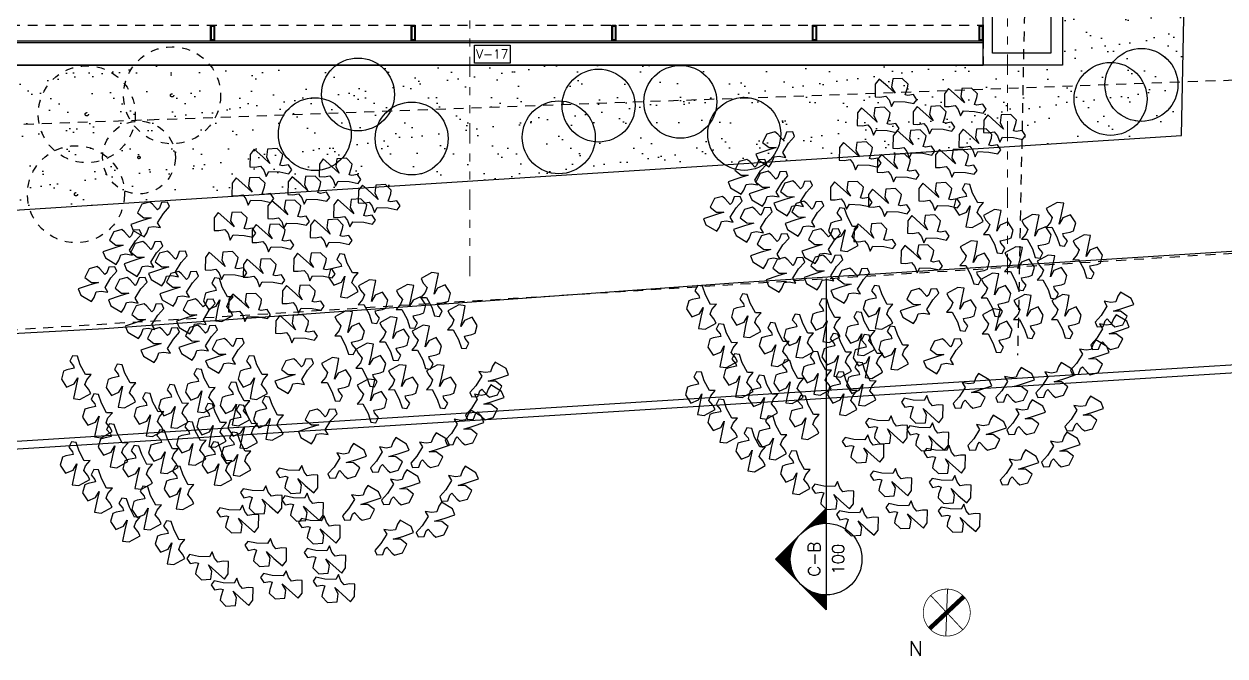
# Model space of a CAD drawing. Header units: millimetres. Extents: x 2056 to 4470, y 1400 to 3101.
# Drawn here: x 2170.77 to 2185.85, y 1509.46 to 1517.41 of the extents above; entities that cross this region are included whole.
import ezdxf
from ezdxf.enums import TextEntityAlignment as Align

# ---------------------------------------------------------------- set-up
doc = ezdxf.new("R2010")
doc.units = ezdxf.units.MM
for name, pattern in [('DIVIDE', [31.75, 12.7, -6.35, 0, -6.35, 0, -6.35]), ('HIDDEN', [9.525, 6.35, -3.175]), ('HIDDEN2', [0.1875, 0.125, -0.0625])]:
    doc.linetypes.add(name, pattern=pattern)
for name, color, linetype in [('0-PROYECCION', 8, 'HIDDEN2'), ('A-252', 252, 'Continuous'), ('A-253', 253, 'Continuous'), ('A-ANNO-DIMS-GRID', 195, 'Continuous'), ('A-ANNO-GLAZ', 124, 'Continuous'), ('A-ANNO-SYMB', 195, 'Continuous'), ('A-ANNO-TEXT', 190, 'Continuous'), ('A-FLOR', 8, 'Continuous'), ('A-GRID-COLS', 75, 'DIVIDE'), ('A-LDSP-TREE', 74, 'Continuous'), ('A-PLAN-2', 4, 'Continuous'), ('A-PLAN-6', 9, 'Continuous'), ('A-PROY', 15, 'HIDDEN')]:
    doc.layers.add(name, color=color, linetype=linetype)
doc.layers.add('A-WALL', color=16, linetype='Continuous', lineweight=30)
doc.styles.add('NUEVO', font='SIMPLEX')
doc.styles.add('ROMANS', font='romans')

# ---------------------------------------------------------------- blocks, each defined once
blk = doc.blocks.new('*X14')
at = {"color": 0}
for p, q in [((6.79142, 13.81888), (6.79767, 13.81888)), ((6.79155, 13.819), (6.79754, 13.819)), ((6.79167, 13.81912), (6.79742, 13.81912)), ((6.7918, 13.81925), (6.79729, 13.81925)), ((6.79192, 13.81938), (6.79717, 13.81938)), ((6.79205, 13.8195), (6.79704, 13.8195)), ((6.79217, 13.81963), (6.79692, 13.81963)), ((6.7923, 13.81975), (6.79679, 13.81975)), ((6.79242, 13.81987), (6.79667, 13.81987)), ((6.79255, 13.82), (6.79654, 13.82)), ((6.79267, 13.82013), (6.79642, 13.82013)), ((6.7928, 13.82025), (6.79629, 13.82025)), ((6.79292, 13.82038), (6.79617, 13.82038)), ((6.79305, 13.8205), (6.79604, 13.8205)), ((6.79317, 13.82062), (6.79592, 13.82062)), ((6.7933, 13.82075), (6.79579, 13.82075)), ((6.79342, 13.82087), (6.79567, 13.82087)), ((6.79355, 13.821), (6.79554, 13.821)), ((6.79367, 13.82113), (6.79542, 13.82113)), ((6.7938, 13.82125), (6.79529, 13.82125)), ((6.79392, 13.82137), (6.79517, 13.82137)), ((6.79405, 13.8215), (6.79504, 13.8215)), ((6.79417, 13.82162), (6.79492, 13.82162)), ((6.7943, 13.82175), (6.79479, 13.82175)), ((6.78905, 13.8165), (6.78918, 13.8165)), ((6.78917, 13.81663), (6.78936, 13.81663)), ((6.7893, 13.81675), (6.78954, 13.81675)), ((6.78942, 13.81687), (6.78973, 13.81687)), ((6.78955, 13.817), (6.78993, 13.817)), ((6.78967, 13.81713), (6.79015, 13.81713)), ((6.7898, 13.81725), (6.79038, 13.81725)), ((6.78992, 13.81738), (6.79063, 13.81738)), ((6.79005, 13.8175), (6.7909, 13.8175)), ((6.79017, 13.81762), (6.7912, 13.81762)), ((6.7903, 13.81775), (6.79153, 13.81775)), ((6.79042, 13.81788), (6.79191, 13.81788)), ((6.79055, 13.818), (6.79236, 13.818)), ((6.79067, 13.81813), (6.79293, 13.81813)), ((6.7908, 13.81825), (6.79394, 13.81825)), ((6.79092, 13.81837), (6.79817, 13.81837)), ((6.79105, 13.8185), (6.79804, 13.8185)), ((6.79117, 13.81863), (6.79792, 13.81863)), ((6.7913, 13.81875), (6.79779, 13.81875)), ((6.79514, 13.81825), (6.79829, 13.81825)), ((6.79615, 13.81813), (6.79842, 13.81813)), ((6.79673, 13.818), (6.79854, 13.818)), ((6.79718, 13.81788), (6.79867, 13.81788)), ((6.79756, 13.81775), (6.79879, 13.81775)), ((6.79789, 13.81762), (6.79892, 13.81762)), ((6.79819, 13.8175), (6.79904, 13.8175)), ((6.79846, 13.81738), (6.79917, 13.81738)), ((6.79871, 13.81725), (6.79929, 13.81725)), ((6.79894, 13.81713), (6.79942, 13.81713)), ((6.79915, 13.817), (6.79954, 13.817)), ((6.79936, 13.81687), (6.79967, 13.81687)), ((6.79955, 13.81675), (6.79979, 13.81675)), ((6.79973, 13.81663), (6.79992, 13.81663)), ((6.7999, 13.8165), (6.80004, 13.8165)), ((6.78542, 13.81288), (6.7863, 13.81288)), ((6.78555, 13.813), (6.78635, 13.813)), ((6.78567, 13.81312), (6.78641, 13.81312)), ((6.7858, 13.81325), (6.78647, 13.81325)), ((6.78592, 13.81338), (6.78653, 13.81338)), ((6.78605, 13.8135), (6.7866, 13.8135)), ((6.78617, 13.81363), (6.78667, 13.81363)), ((6.7863, 13.81375), (6.78674, 13.81375)), ((6.78642, 13.81387), (6.78681, 13.81387)), ((6.78655, 13.814), (6.78689, 13.814)), ((6.78667, 13.81413), (6.78697, 13.81413)), ((6.7868, 13.81425), (6.78705, 13.81425)), ((6.78692, 13.81438), (6.78713, 13.81438)), ((6.78705, 13.8145), (6.78722, 13.8145)), ((6.78717, 13.81462), (6.78731, 13.81462)), ((6.80178, 13.81462), (6.80192, 13.81462)), ((6.80187, 13.8145), (6.80204, 13.8145)), ((6.80196, 13.81438), (6.80217, 13.81438)), ((6.80204, 13.81425), (6.80229, 13.81425)), ((6.80212, 13.81413), (6.80242, 13.81413)), ((6.8022, 13.814), (6.80254, 13.814)), ((6.80228, 13.81387), (6.80267, 13.81387)), ((6.80235, 13.81375), (6.80279, 13.81375)), ((6.80242, 13.81363), (6.80292, 13.81363)), ((6.80249, 13.8135), (6.80304, 13.8135)), ((6.80255, 13.81338), (6.80317, 13.81338)), ((6.80262, 13.81325), (6.80329, 13.81325)), ((6.80268, 13.81312), (6.80342, 13.81312)), ((6.80273, 13.813), (6.80354, 13.813)), ((6.80279, 13.81288), (6.80367, 13.81288)), ((6.78242, 13.80987), (6.78556, 13.80987)), ((6.78255, 13.81), (6.78557, 13.81)), ((6.78267, 13.81012), (6.78558, 13.81012)), ((6.7828, 13.81025), (6.7856, 13.81025)), ((6.78292, 13.81038), (6.78561, 13.81038)), ((6.78305, 13.8105), (6.78563, 13.8105)), ((6.78317, 13.81062), (6.78565, 13.81062)), ((6.7833, 13.81075), (6.78567, 13.81075)), ((6.78342, 13.81087), (6.78569, 13.81087)), ((6.78355, 13.811), (6.78571, 13.811)), ((6.78367, 13.81113), (6.78574, 13.81113)), ((6.7838, 13.81125), (6.78576, 13.81125)), ((6.78392, 13.81137), (6.78579, 13.81137)), ((6.78405, 13.8115), (6.78582, 13.8115)), ((6.78417, 13.81162), (6.78586, 13.81162)), ((6.7843, 13.81175), (6.78589, 13.81175)), ((6.78442, 13.81188), (6.78593, 13.81188)), ((6.78455, 13.812), (6.78597, 13.812)), ((6.78467, 13.81212), (6.78601, 13.81212)), ((6.7848, 13.81225), (6.78605, 13.81225)), ((6.78492, 13.81237), (6.7861, 13.81237)), ((6.78505, 13.8125), (6.78614, 13.8125)), ((6.78517, 13.81263), (6.78619, 13.81263)), ((6.7853, 13.81275), (6.78624, 13.81275)), ((6.80284, 13.81275), (6.80379, 13.81275)), ((6.8029, 13.81263), (6.80392, 13.81263)), ((6.80294, 13.8125), (6.80404, 13.8125)), ((6.80299, 13.81237), (6.80417, 13.81237)), ((6.80304, 13.81225), (6.80429, 13.81225)), ((6.80308, 13.81212), (6.80442, 13.81212)), ((6.80312, 13.812), (6.80454, 13.812)), ((6.80316, 13.81188), (6.80467, 13.81188)), ((6.8032, 13.81175), (6.80479, 13.81175)), ((6.80323, 13.81162), (6.80492, 13.81162)), ((6.80326, 13.8115), (6.80504, 13.8115)), ((6.80329, 13.81137), (6.80517, 13.81137)), ((6.80332, 13.81125), (6.80529, 13.81125)), ((6.80335, 13.81113), (6.80542, 13.81113)), ((6.80338, 13.811), (6.80554, 13.811)), ((6.8034, 13.81087), (6.80567, 13.81087)), ((6.80342, 13.81075), (6.80579, 13.81075)), ((6.80344, 13.81062), (6.80592, 13.81062)), ((6.80346, 13.8105), (6.80604, 13.8105)), ((6.80348, 13.81038), (6.80617, 13.81038)), ((6.80349, 13.81025), (6.80629, 13.81025)), ((6.8035, 13.81012), (6.80642, 13.81012)), ((6.80351, 13.81), (6.80654, 13.81)), ((6.80352, 13.80987), (6.80667, 13.80987)), ((6.78205, 13.8095), (6.78555, 13.8095)), ((6.78217, 13.80963), (6.78555, 13.80963)), ((6.7823, 13.80975), (6.78556, 13.80975)), ((6.80353, 13.80975), (6.80679, 13.80975)), ((6.80354, 13.80963), (6.80692, 13.80963)), ((6.80354, 13.8095), (6.80704, 13.8095))]:
    blk.add_line(p, q, dxfattribs=at)
blk = doc.blocks.new('C-DN1')
at = {"color": 0, "linetype": 'Continuous'}
for p, q in [((-0.04163, 0), (-0.03526, 0.00636)), ((-0.0289, 0), (-0.03526, 0.00636)), ((-0.0289, 0), (-0.04163, 0))]:
    blk.add_line(p, q, dxfattribs=at)
at = {"color": 0}
blk.add_line((0, 0), (-0.0289, 0), dxfattribs=at)
at = {"color": 0, "linetype": 'Continuous'}
blk.add_circle((-0.03526, 0), 0.0045, dxfattribs=at)
at = {"color": 0, "linetype": 'Continuous', "xscale": 0.5, "yscale": 0.5, "zscale": 0.5}
blk.add_blockref('*X14', (-3.43254, -6.90464), dxfattribs=at)
at = {"color": 124, "linetype": 'Continuous', "style": 'NUEVO', "flags": 4}
for tag, p in [('CORTE', (-0.03526, 0.0015)), ('PLANO', (-0.03526, -0.0015))]:
    blk.add_attdef(tag, text='', height=0.0015, dxfattribs=at).set_placement(p, align=Align.MIDDLE_CENTER)
blk = doc.blocks.new('A$C5DF50C27')
at = {"linetype": 'HIDDEN2'}
for centre, radius in [((2.791, 2.847), 0.937), ((1.145, 2.481), 0.937), ((2.791, 2.847), 0.0314), ((1.145, 2.481), 0.0314), ((2.152, 1.647), 0.703), ((0.937, 0.937), 0.937), ((2.152, 1.647), 0.0236), ((0.937, 0.937), 0.0314)]:
    blk.add_circle(centre, radius, dxfattribs=at)
blk = doc.blocks.new('V')
blk.add_lwpolyline([(-0.003, -0.003), (-0.003, 0), (0.003, 0), (0.003, -0.003)], close=True)
at = {"style": 'NUEVO', "flags": 4}
blk.add_attdef('VEN', text='', height=0.0015, dxfattribs=at).set_placement((0, -0.0015), align=Align.MIDDLE)
blk = doc.blocks.new('PERSIANA PPAL')
for points, elevation in [([(-14.695, -0.195), (-14.695, 0), (-14.645, 0), (-14.645, -0.195)], -0.229), ([(-4.661, -0.195), (-4.661, 0), (-4.611, 0), (-4.611, -0.195)], -0.458), ([(-14.685, -0.185), (-14.685, -0.01), (-14.655, -0.01), (-14.655, -0.185)], -0.229), ([(-4.651, -0.185), (-4.651, -0.01), (-4.621, -0.01), (-4.621, -0.185)], -0.458)]:
    blk.add_lwpolyline(points, close=True, dxfattribs=dict(elevation=elevation))
for points in [[(-9.701, -0.195), (-9.701, 0), (-9.651, 0), (-9.651, -0.195)], [(-7.181, -0.195), (-7.181, 0), (-7.131, 0), (-7.131, -0.195)], [(-2.141, -0.195), (-2.141, 0), (-2.091, 0), (-2.091, -0.195)], [(-0.05, -0.195), (-0.05, 0), (0, 0), (0, -0.195)], [(-12.195, -0.195), (-12.195, 0), (-12.145, 0), (-12.145, -0.195)], [(-12.185, -0.185), (-12.185, -0.01), (-12.155, -0.01), (-12.155, -0.185)], [(-9.691, -0.185), (-9.691, -0.01), (-9.661, -0.01), (-9.661, -0.185)], [(-7.171, -0.185), (-7.171, -0.01), (-7.141, -0.01), (-7.141, -0.185)], [(-2.131, -0.185), (-2.131, -0.01), (-2.101, -0.01), (-2.101, -0.185)], [(-0.04, -0.185), (-0.04, -0.01), (-0.01, -0.01), (-0.01, -0.185)], [(-14.695, -0.22), (-14.695, -0.195), (0, -0.195), (0, -0.22)]]:
    blk.add_lwpolyline(points, close=True)
blk = doc.blocks.new('BRANCHS', base_point=(1.4853, 0.588))
at = {"color": 0, "linetype": 'ByBlock', "ltscale": 0.01}
for p, q in [((1.5146, 0.6522), (1.4864, 0.6366)), ((1.5313, 0.6501), (1.5146, 0.6522)), ((1.5255, 0.6211), (1.5313, 0.6501)), ((1.4864, 0.6366), (1.4921, 0.6254)), ((1.4921, 0.6254), (1.5019, 0.6135)), ((1.5199, 0.5964), (1.5255, 0.6211)), ((1.5487, 0.6203), (1.5292, 0.6122)), ((1.5622, 0.5996), (1.5487, 0.6203)), ((1.4971, 0.6014), (1.4858, 0.588)), ((1.4858, 0.588), (1.5005, 0.5883)), ((1.5019, 0.6135), (1.4971, 0.6014)), ((1.5005, 0.5883), (1.5139, 0.5633)), ((1.5292, 0.6122), (1.5199, 0.5964)), ((1.5568, 0.5791), (1.5622, 0.5996)), ((1.5139, 0.5633), (1.5211, 0.5412)), ((1.5291, 0.572), (1.5482, 0.5759)), ((1.5308, 0.5654), (1.5291, 0.572)), ((1.5407, 0.5536), (1.5308, 0.5654)), ((1.5482, 0.5759), (1.5568, 0.5791)), ((1.5211, 0.5412), (1.5336, 0.5396)), ((1.5336, 0.5396), (1.5407, 0.5536))]:
    blk.add_line(p, q, dxfattribs=at)
blk = doc.blocks.new('TREES')
at = {"color": 0, "linetype": 'ByBlock'}
for p, xscale, yscale, zscale, rotation in [((-0.01223, 0.15325), 0.3048, 0.3048, 0.3048, 59.99999999999999), ((0.04209, 0.14573), 0.3048, 0.3048, 0.3048, 59.99999999999999), ((-0.02626, 0.13071), 0.3048, 0.3048, 0.3048, 59.99999999999999), ((0.01756, 0.13166), 0.3048, 0.3048, 0.3048, 59.99999999999999), ((0.07276, 0.12509), 0.3048, 0.3048, 0.3048, 59.99999999999999), ((0.00179, 0.11287), 0.3048, 0.3048, 0.3048, 59.99999999999999), ((0.05347, 0.11382), 0.3048, 0.3048, 0.3048, 59.99999999999999), ((-0.09487, 0.1132), 0.3048000000000001, 0.3048000000000001, 0.3048000000000001, 120), ((-0.04028, 0.1035), 0.3048, 0.3048, 0.3048, 59.99999999999999), ((-0.01048, 0.0941), 0.3048, 0.3048, 0.3048, 59.99999999999999), ((0.03507, 0.09785), 0.3048, 0.3048, 0.3048, 59.99999999999999), ((-0.11678, 0.09161), 0.3048000000000001, 0.3048000000000001, 0.3048000000000001, 120), ((-0.10013, 0.08224), 0.3048000000000001, 0.3048000000000001, 0.3048000000000001, 120), ((-0.08085, 0.07472), 0.3048000000000001, 0.3048000000000001, 0.3048000000000001, 120), ((-0.04728, 0.07251), 0.3048, 0.3048, 0.3048, 59.99999999999999), ((-0.01749, 0.06687), 0.3048, 0.3048, 0.3048, 59.99999999999999), ((0.02194, 0.07157), 0.3048, 0.3048, 0.3048, 59.99999999999999), ((-0.13605, 0.06252), 0.3048000000000001, 0.3048000000000001, 0.3048000000000001, 120), ((-0.0721, 0.05875), 0.3048000000000001, 0.3048000000000001, 0.3048000000000001, 120), ((0.06024, 0.07792), 0.3048, 0.3048, 0.3048, 180), ((-0.1124, 0.05406), 0.3048000000000001, 0.3048000000000001, 0.3048000000000001, 120), ((0.01317, 0.04623), 0.3048, 0.3048, 0.3048, 59.99999999999999), ((-0.0379, 0.05915), 0.3048, 0.3048, 0.3048, 180), ((-0.02888, 0.03966), 0.3048, 0.3048, 0.3048, 59.99999999999999), ((-0.09925, 0.03341), 0.3048000000000001, 0.3048000000000001, 0.3048000000000001, 120), ((-0.05895, 0.03716), 0.3048000000000001, 0.3048000000000001, 0.3048000000000001, 120), ((0.00792, 0.02276), 0.3048, 0.3048, 0.3048, 59.99999999999999), ((-0.08698, 0.01465), 0.3048000000000001, 0.3048000000000001, 0.3048000000000001, 120), ((-0.0572, 0.01652), 0.3048000000000001, 0.3048000000000001, 0.3048000000000001, 120), ((-0.03616, 0.00618), 0.3048000000000001, 0.3048000000000001, 0.3048000000000001, 120), ((-0.14919, -0.00187), 0.3048, 0.3048, 0.3048, 180), ((-0.01073, -0.00187), 0.3048, 0.3048, 0.3048, 180), ((0.01815, -0.00977), 0.3048000000000001, 0.3048000000000001, 0.3048000000000001, 120), ((0.15452, 0.00067), 0.3048000000000001, 0.3048000000000001, 0.3048000000000001, 299.9999999999999), ((-0.11414, -0.00844), 0.3048, 0.3048, 0.3048, 180), ((-0.05192, -0.01219), 0.3048, 0.3048, 0.3048, 180), ((-0.02475, -0.02253), 0.3048, 0.3048, 0.3048, 180), ((0.15102, -0.01717), 0.3048000000000001, 0.3048000000000001, 0.3048000000000001, 299.9999999999999), ((-0.13254, -0.0319), 0.3048, 0.3048, 0.3048, 180), ((-0.09222, -0.03098), 0.3048, 0.3048, 0.3048, 180), ((-0.07295, -0.02441), 0.3048, 0.3048, 0.3048, 180), ((-0.04315, -0.03942), 0.3048, 0.3048, 0.3048, 180), ((-0.01862, -0.04037), 0.3048, 0.3048, 0.3048, 180), ((0.00153, -0.0338), 0.3048, 0.3048, 0.3048, 180), ((0.03655, -0.0492), 0.3048000000000001, 0.3048000000000001, 0.3048000000000001, 120), ((0.13525, -0.03688), 0.3048000000000001, 0.3048000000000001, 0.3048000000000001, 299.9999999999999), ((-0.12027, -0.05539), 0.3048, 0.3048, 0.3048, 180), ((-0.08084, -0.06009), 0.3048, 0.3048, 0.3048, 180), ((-0.05894, -0.05351), 0.3048, 0.3048, 0.3048, 180), ((0.10809, -0.05472), 0.3048000000000001, 0.3048000000000001, 0.3048000000000001, 299.9999999999999), ((-0.15005, -0.06946), 0.3048, 0.3048, 0.3048, 180), ((-0.03879, -0.06946), 0.3048, 0.3048, 0.3048, 180), ((-0.02388, -0.06196), 0.3048, 0.3048, 0.3048, 180), ((0.04325, -0.06317), 0.3048000000000001, 0.3048000000000001, 0.3048000000000001, 299.9999999999999), ((0.07655, -0.05847), 0.3048000000000001, 0.3048000000000001, 0.3048000000000001, 299.9999999999999), ((-0.10099, -0.07228), 0.3048, 0.3048, 0.3048, 180), ((-0.06857, -0.08825), 0.3048, 0.3048, 0.3048, 180), ((0.01583, -0.07316), 0.3047999999999997, 0.3047999999999997, 0.3047999999999997, 240), ((0.0853, -0.08383), 0.3048000000000001, 0.3048000000000001, 0.3048000000000001, 299.9999999999999), ((0.13087, -0.08101), 0.3048000000000001, 0.3048000000000001, 0.3048000000000001, 299.9999999999999), ((-0.13254, -0.09105), 0.3048, 0.3048, 0.3048, 180), ((-0.01222, -0.08913), 0.3047999999999997, 0.3047999999999997, 0.3047999999999997, 240), ((-0.09399, -0.10419), 0.3048, 0.3048, 0.3048, 180), ((0.02022, -0.09475), 0.3047999999999997, 0.3047999999999997, 0.3047999999999997, 240), ((0.05463, -0.09603), 0.3048000000000001, 0.3048000000000001, 0.3048000000000001, 299.9999999999999), ((-0.11062, -0.11359), 0.3048, 0.3048, 0.3048, 180), ((-0.03062, -0.10414), 0.3047999999999997, 0.3047999999999997, 0.3047999999999997, 240), ((0.11247, -0.10917), 0.3048000000000001, 0.3048000000000001, 0.3048000000000001, 299.9999999999999), ((0.03335, -0.11259), 0.3047999999999997, 0.3047999999999997, 0.3047999999999997, 240), ((-0.07559, -0.13143), 0.3048, 0.3048, 0.3048, 180), ((0.08005, -0.12326), 0.3048000000000001, 0.3048000000000001, 0.3048000000000001, 299.9999999999999), ((-0.0087, -0.13043), 0.3047999999999997, 0.3047999999999997, 0.3047999999999997, 240), ((0.03773, -0.13606), 0.3047999999999997, 0.3047999999999997, 0.3047999999999997, 240), ((-0.05427, -0.14075), 0.3047999999999997, 0.3047999999999997, 0.3047999999999997, 240), ((0.00357, -0.15577), 0.3047999999999997, 0.3047999999999997, 0.3047999999999997, 240), ((-0.03499, -0.16142), 0.3047999999999997, 0.3047999999999997, 0.3047999999999997, 240), ((0.04475, -0.15859), 0.3047999999999997, 0.3047999999999997, 0.3047999999999997, 240)]:
    blk.add_blockref('BRANCHS', p, dxfattribs=dict(at, xscale=xscale, yscale=yscale, zscale=zscale, rotation=rotation))
at = {"color": 0, "linetype": 'ByBlock', "xscale": 0.3048, "yscale": 0.3048, "zscale": 0.3048}
for p in [(0.10896, 0.05849), (0.05989, 0.05287), (0.08969, 0.04912), (0.04149, 0.02846), (0.12999, 0.03315), (0.07654, 0.02376), (0.10196, 0.01719), (0.05814, 0.00312), (0.03097, -0.00815), (0.08356, -0.0138), (0.11334, -0.0138), (0.05902, -0.02504)]:
    blk.add_blockref('BRANCHS', p, dxfattribs=at)
blk = doc.blocks.new('ARBOL22')
at = {"color": 0, "linetype": 'ByBlock', "xscale": 12, "yscale": 12, "zscale": 12}
blk.add_blockref('TREES', (0.04, 0.15), dxfattribs=at)
blk = doc.blocks.new('lote')
at = {"layer": '0-PROYECCION'}
for points in [[(28.221, 54.476), (28.818, 37.127), (28.646, 33.967), (28.512, 27.473), (28.196, 12.156)], [(37.431, 15.842), (-0.829, 14.473)], [(37.644, 13.851), (-0.617, 11.481)]]:
    blk.add_lwpolyline(points, dxfattribs=at)
at = {"layer": 'A-252'}
blk.add_lwpolyline([(-0.375, 49.905), (7.108, 49.863), (10.408, 50.016), (15.054, 49.898), (25.409, 49.965), (28.021, 50.037), (33.37, 50.224), (33.837, 36.855), (33.651, 33.418), (33.389, 19.765), (33.242, 13.607), (28.462, 13.306), (24.689, 13.069), (16.727, 12.496), (9.254, 12.098), (2.53, 11.676)], dxfattribs=at)
at = {"layer": 'A-FLOR'}
for points in [[(36.168, 15.632), (36.117, 14.503, -0.384571), (33.284, 12.178), (28.189, 11.863, 0.000036), (28.189, 11.863), (14.091, 10.989)], [(36.268, 15.63), (36.216, 14.495, -0.384673), (33.285, 12.078), (28.196, 11.763), (14.097, 10.89)]]:
    blk.add_lwpolyline(points, format="xyb", dxfattribs=at)
at = {"layer": 'A-LDSP-TREE', "xscale": 1.334976788812123, "yscale": 1.334976788695813, "zscale": 1.334976788816951, "rotation": 359.9499525791124}
for p in [(26.752, 12.627), (18.899, 11.752)]:
    blk.add_blockref('ARBOL22', p, dxfattribs=at)
blk = doc.blocks.new('EJES 2 P')
at = {"layer": 'A-GRID-COLS', "lineweight": 9, "ltscale": 0.02}
for p, q in [((22.783, -0.004), (22.783, 37.109)), ((16.033, -0.03), (16.033, 37.083))]:
    blk.add_line(p, q, dxfattribs=at)

msp = doc.modelspace()

# ---------------------------------------------------------------- hatches: boundary and pattern name
at = {"layer": 'A-PLAN-6'}
h = msp.add_hatch(dxfattribs=at)
h.set_pattern_fill('AR-SAND', color=256, scale=0.01, style=0)
h.set_pattern_definition([(37.5, (-986881.49958, -1731597.15156), (-0.01600031296, 0.48941323733), [0, -0.38608, 0, -0.4318, 0, -0.41275]), (7.5, (-986881.4996, -1731597.15156), (0.44952328314, 0.71682510057), [0, -0.20828, 0, -0.34798, 0, -0.13335]), (327.5, (-986881.812, -1731597.15156), (0.79099237024, 0.00143718468), [0, -0.127, 0, -0.4572, 0, -0.5969]), (317.5, (-986881.812, -1731597.15156), (0.76355645247, 0.22292932326), [0, -0.0635, 0, -0.29972, 0, -0.3429])])
h.paths.add_polyline_path([(2170.114, 1516.89), (2170.231, 1515.038), (2185.303, 1516.003), (2185.439, 1522.812), (2183.81, 1522.77), (2183.81, 1516.89)])

# ---------------------------------------------------------------- linework, layer by layer
at = {"layer": '0-PROYECCION', "elevation": 0.229}
msp.add_lwpolyline([(2168.112, 1517.39), (2182.81, 1517.39)], dxfattribs=at)
at = {"layer": 'A-ANNO-TEXT', "lineweight": 9}
msp.add_line((2182.345, 1509.714), (2182.364, 1510.304), dxfattribs=at)
at = {"layer": 'A-ANNO-TEXT', "lineweight": 9, "const_width": 0.00923}
msp.add_lwpolyline([(2182.153, 1510.224, 0.414214), (2182.139, 1509.807, 0.414214), (2182.556, 1509.793, 0.414214), (2182.57, 1510.211, 0.414214), (2182.153, 1510.224, -0.219374)], format="xyb", dxfattribs=at)
at = {"layer": 'A-ANNO-TEXT', "lineweight": 9}
for points, const_width in [([(2182.139, 1509.807), (2182.57, 1510.211)], 0.0554), ([(2182.556, 1509.793), (2182.153, 1510.224)], 0.0111)]:
    msp.add_lwpolyline(points, dxfattribs=dict(at, const_width=const_width))
at = {"layer": 'A-PLAN-2'}
msp.add_lwpolyline([(2170.114, 1516.89), (2182.81, 1516.89)], dxfattribs=at)
at = {"layer": 'A-PLAN-6'}
msp.add_lwpolyline([(2170.114, 1516.89), (2170.114, 1515.031), (2185.303, 1516.003), (2185.438, 1522.77), (2183.81, 1522.77), (2183.81, 1516.89)], close=True, dxfattribs=at)
at = {"layer": 'A-PLAN-6', "linetype": 'HIDDEN2'}
msp.add_circle((2184.8, 1516.64), 0.458, dxfattribs=at)
at = {"layer": 'A-PLAN-6'}
for centre in [(2184.8, 1516.64), (2174.961, 1516.52), (2179.009, 1516.427), (2184.412, 1516.464), (2177.982, 1516.38), (2174.418, 1516.021), (2175.635, 1515.966), (2177.482, 1515.981), (2179.811, 1516.024)]:
    msp.add_circle(centre, 0.458, dxfattribs=at)
at = {"layer": 'A-PROY', "ltscale": 0.01, "elevation": 0.229}
msp.add_lwpolyline([(2182.81, 1518.196), (2182.81, 1516.89)], dxfattribs=at)
at = {"layer": 'A-WALL', "elevation": 0.229}
msp.add_lwpolyline([(2182.81, 1518.346), (2183.81, 1518.346), (2183.81, 1516.89), (2182.81, 1516.89), (2182.81, 1518.346)], dxfattribs=at)
msp.add_lwpolyline([(2182.93, 1517.726), (2183.217, 1517.726), (2183.217, 1518.196), (2183.66, 1518.196), (2183.66, 1517.04), (2182.93, 1517.04)], close=True, dxfattribs=at)

# ---------------------------------------------------------------- block references
at = {"layer": 'A-252'}
msp.add_blockref('PERSIANA PPAL', (2182.81, 1517.39, 0.229), dxfattribs=at)
at = {"layer": 'A-253', "rotation": 0.05004741709467889}
msp.add_blockref('lote', (2155.059, 1501.062), dxfattribs=at)
at = {"layer": 'A-ANNO-DIMS-GRID'}
msp.add_blockref('EJES 2 P', (2160.334, 1514.265), dxfattribs=at)
at = {"layer": 'A-ANNO-GLAZ'}
ref = msp.add_blockref('V', (2176.647, 1517.14), dxfattribs=dict(at, xscale=75, yscale=75, zscale=75))
ref.add_attrib('VEN', 'V-17', dxfattribs={"layer": '0', "color": 0, "height": 0.1125, "style": 'NUEVO', "flags": 4}).set_placement((2176.647, 1517.027), align=Align.MIDDLE)
at = {"layer": 'A-ANNO-SYMB'}
ref = msp.add_blockref('C-DN1', (2180.84, 1514.207), dxfattribs=dict(at, xscale=100, yscale=100, zscale=100, rotation=90))
ref.add_attrib('CORTE', 'C-B', dxfattribs={"layer": '0', "color": 0, "linetype": 'Continuous', "height": 0.15, "rotation": 90, "style": 'NUEVO', "flags": 4}).set_placement((2180.69, 1510.68), align=Align.MIDDLE_CENTER)
ref.add_attrib('PLANO', '100', dxfattribs={"layer": '0', "color": 0, "linetype": 'Continuous', "height": 0.15, "rotation": 90, "style": 'NUEVO', "flags": 4}).set_placement((2180.99, 1510.68), align=Align.MIDDLE_CENTER)
at = {"layer": 'A-PLAN-6', "xscale": 0.6508411064278334, "yscale": 0.6508411064278334, "zscale": 0.650841106477516}
msp.add_blockref('A$C5DF50C27', (2170.809, 1514.656), dxfattribs=at)

# ---------------------------------------------------------------- texts
at = {"layer": 'A-ANNO-TEXT', "style": 'ROMANS'}
msp.add_text('N', height=0.185, dxfattribs=at).set_placement((2181.964, 1509.556), align=Align.MIDDLE)

doc.saveas('drawing.dxf')
